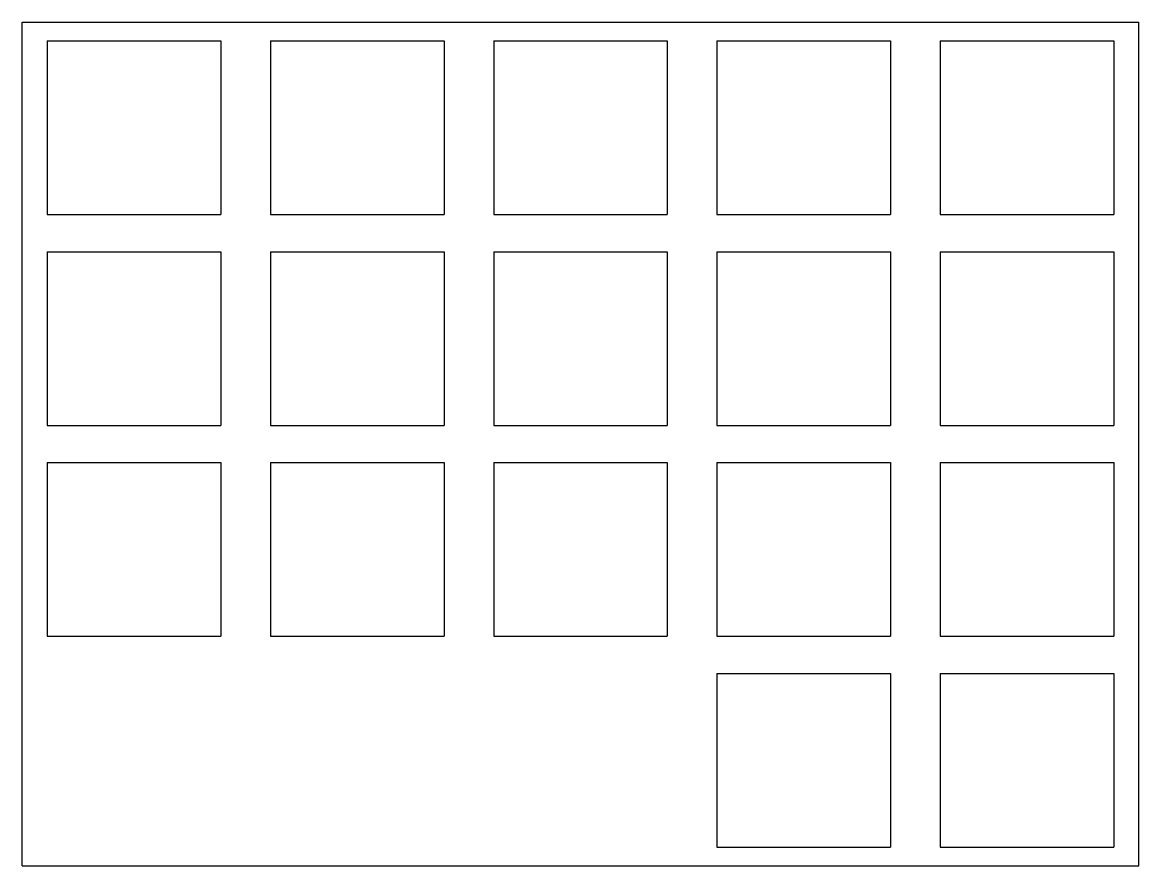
# Model space of a CAD drawing. Header units: millimetres. Extents: x 0 to 90, y -68 to 0.
import ezdxf

# ---------------------------------------------------------------- set-up
doc = ezdxf.new("R2010")
doc.units = ezdxf.units.MM

msp = doc.modelspace()

# ---------------------------------------------------------------- linework, layer by layer
for p, q in [((0, 0), (90, 0)), ((0, -68), (0, 0)), ((90, -68), (90, 0)), ((2, -1.5), (16, -1.5)), ((2, -1.5), (2, -15.5)), ((16, -1.5), (16, -15.5)), ((20, -1.5), (34, -1.5)), ((20, -1.5), (20, -15.5)), ((34, -1.5), (34, -15.5)), ((38, -1.5), (52, -1.5)), ((38, -1.5), (38, -15.5)), ((52, -1.5), (52, -15.5)), ((56, -1.5), (70, -1.5)), ((56, -1.5), (56, -15.5)), ((70, -1.5), (70, -15.5)), ((74, -1.5), (88, -1.5)), ((74, -1.5), (74, -15.5)), ((88, -1.5), (88, -15.5)), ((2, -15.5), (16, -15.5)), ((20, -15.5), (34, -15.5)), ((38, -15.5), (52, -15.5)), ((56, -15.5), (70, -15.5)), ((74, -15.5), (88, -15.5)), ((2, -18.5), (16, -18.5)), ((2, -18.5), (2, -32.5)), ((16, -18.5), (16, -32.5)), ((20, -18.5), (34, -18.5)), ((20, -18.5), (20, -32.5)), ((34, -18.5), (34, -32.5)), ((38, -18.5), (52, -18.5)), ((38, -18.5), (38, -32.5)), ((52, -18.5), (52, -32.5)), ((56, -18.5), (70, -18.5)), ((56, -18.5), (56, -32.5)), ((70, -18.5), (70, -32.5)), ((74, -18.5), (88, -18.5)), ((74, -18.5), (74, -32.5)), ((88, -18.5), (88, -32.5)), ((2, -32.5), (16, -32.5)), ((20, -32.5), (34, -32.5)), ((38, -32.5), (52, -32.5)), ((56, -32.5), (70, -32.5)), ((74, -32.5), (88, -32.5)), ((2, -35.5), (16, -35.5)), ((2, -35.5), (2, -49.5)), ((16, -35.5), (16, -49.5)), ((20, -35.5), (34, -35.5)), ((20, -35.5), (20, -49.5)), ((34, -35.5), (34, -49.5)), ((38, -35.5), (52, -35.5)), ((38, -35.5), (38, -49.5)), ((52, -35.5), (52, -49.5)), ((56, -35.5), (70, -35.5)), ((56, -35.5), (56, -49.5)), ((70, -35.5), (70, -49.5)), ((74, -35.5), (88, -35.5)), ((74, -35.5), (74, -49.5)), ((88, -35.5), (88, -49.5)), ((2, -49.5), (16, -49.5)), ((20, -49.5), (34, -49.5)), ((38, -49.5), (52, -49.5)), ((56, -49.5), (70, -49.5)), ((74, -49.5), (88, -49.5)), ((56, -52.5), (70, -52.5)), ((56, -52.5), (56, -66.5)), ((70, -52.5), (70, -66.5)), ((74, -52.5), (88, -52.5)), ((74, -52.5), (74, -66.5)), ((88, -52.5), (88, -66.5)), ((56, -66.5), (70, -66.5)), ((74, -66.5), (88, -66.5)), ((0, -68), (90, -68))]:
    msp.add_line(p, q)

doc.saveas('drawing.dxf')
